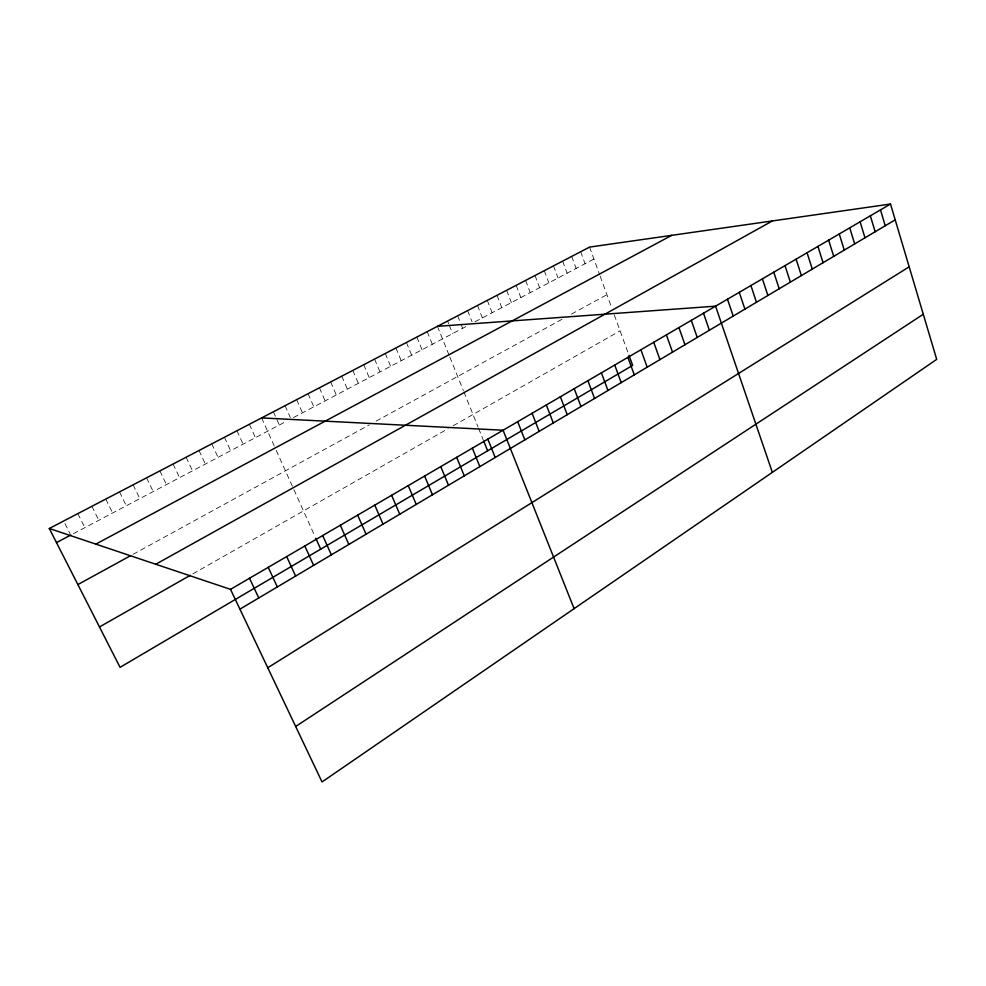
<?xml version="1.0" encoding="UTF-8"?>
<svg xmlns="http://www.w3.org/2000/svg" width="986" height="986" viewBox="0 0 986 986"><rect width="100%" height="100%" fill="white"/><g stroke="black" fill="none" stroke-linecap="round" stroke-linejoin="round"><path stroke-width="0.74" stroke-dasharray="4.93 3.7" d="M192.862 573.852L448.1 428.663M453.141 425.792L620.071 330.84M133.048 554.329L369.343 424.855M376.073 421.158L562.451 319.045M571.498 314.09L606.908 294.678M73.321 533.722L285.78 421.626M293.495 417.559L466.353 326.354M475.005 321.781L593.929 259.047M64.94 523.566L70.105 533.796M77.845 513.62L84.87 527.621M91.883 506.311L98.822 520.263M105.773 499.076L112.638 512.979M119.516 491.915L126.307 505.769M133.122 484.829L139.827 498.633M146.569 477.828L153.2 491.57M159.892 470.889L166.437 484.582M173.068 464.024L179.551 477.668M186.107 457.233L192.516 470.827M199.012 450.516L205.347 464.061M211.793 443.86L218.054 457.356M224.438 437.266L230.625 450.725M236.948 430.759L243.074 444.156M249.347 424.3L255.399 437.648M261.61 417.916L275.599 448.975M276.203 450.343L315.175 536.865M273.393 411.766L279.321 425.028M285.065 405.69L290.352 417.583M296.638 399.675L302.431 412.838M308.088 393.71L313.831 406.824M319.427 387.794L325.109 400.871M330.667 381.939L336.288 394.979M341.797 376.147L347.355 389.137M352.815 370.403L358.325 383.344M363.748 364.721L369.195 377.613M374.569 359.077L379.967 371.932M385.292 353.493L390.629 366.311M395.904 347.959L401.203 360.728M406.429 342.475L411.667 355.206M416.868 337.052L422.045 349.734M427.197 331.666L432.336 344.299M437.439 326.329L449.246 355.613M449.813 356.994L463.346 390.542M463.913 391.96L478.074 427.061M478.629 428.466L483.14 439.633M447.595 321.042L448.704 323.839M449.271 325.232L452.623 333.601M457.652 315.803L460.413 322.755M460.967 324.147L462.631 328.313M467.623 310.615L471.998 321.695M477.495 305.463L482.388 317.899M487.294 300.36L492.125 312.759M497.006 295.307L501.788 307.657M506.619 290.303L511.364 302.603M516.159 285.336L520.855 297.599M525.624 280.406L530.271 292.632M534.991 275.525L539.601 287.715M544.284 270.682L548.845 282.834M553.503 265.887L558.014 277.99M562.636 261.13L567.11 273.196M571.695 256.409L576.132 268.438M580.68 251.726L585.068 263.718M589.579 247.092L599.636 274.724M600.166 276.154L611.653 307.694M614.278 314.928L628.464 353.875"/><path stroke-width="1.48" d="M295.664 726.485L923.278 314.251M267.761 667.744L909.178 266.812M239.918 609.163L895.202 219.841M230.514 589.357L890.506 204.04L936.7 359.372L322.028 781.96L230.514 589.357L49.3 528.484L589.579 247.092L890.506 204.04M99.487 626.96L190.273 575.319M155.776 564.251L772.408 220.938M77.869 584.562L130.583 555.685M95.839 544.124L671.737 235.334M56.485 542.596L70.758 535.065M437.439 326.329L715.565 306.165L772.346 472.368M261.61 417.916L503.082 430.229L574.111 608.658M49.3 528.484L120.058 667.349L632.655 365.387L628.982 355.317M249.52 578.252L258.763 597.96M268.229 567.332L277.325 586.929M286.667 556.572L295.615 576.07M304.822 545.973L313.61 565.372M315.779 538.233L320.696 549.153M322.693 535.534L331.358 554.835M340.318 525.255L348.834 544.457M357.671 515.111L366.052 534.227M374.766 505.128L383.012 524.145M391.627 495.292L399.737 514.211M408.241 485.593L416.215 504.413M424.609 476.041L432.472 494.762M440.754 466.612L448.482 485.248M456.666 457.319L464.283 475.868M472.356 448.162L479.849 466.612M487.823 439.127L495.206 457.492M483.707 441.038L487.651 450.812M517.687 421.7L524.848 439.879M532.107 413.282L539.157 431.375M546.33 404.975L553.282 422.982M560.368 396.779L567.221 414.699M574.222 388.694L580.976 406.528M587.902 380.707L594.558 398.455M601.398 372.819L607.968 390.493M614.734 365.042L621.205 382.63M627.897 357.351L634.281 374.865M640.9 349.759L647.186 367.199M653.73 342.265L659.93 359.619M666.4 334.87L672.526 352.138M678.923 327.562L684.962 344.755M691.285 320.339L697.238 337.459M703.499 313.215L709.378 330.248M727.483 299.214L733.202 316.087M739.266 292.337L744.911 309.136M750.901 285.533L756.472 302.271M762.4 278.828L767.897 295.48M773.776 272.185L779.187 288.775M785.004 265.628L790.353 282.132M796.109 259.145L801.384 275.587M807.078 252.749L812.279 269.104M817.924 246.414L823.063 262.695M828.647 240.153L833.725 256.372M839.246 233.965L844.262 250.111M849.735 227.84L854.677 243.924M860.1 221.788L864.981 237.799M870.342 215.811L875.161 231.747M880.486 209.895L885.243 225.757"/></g></svg>
